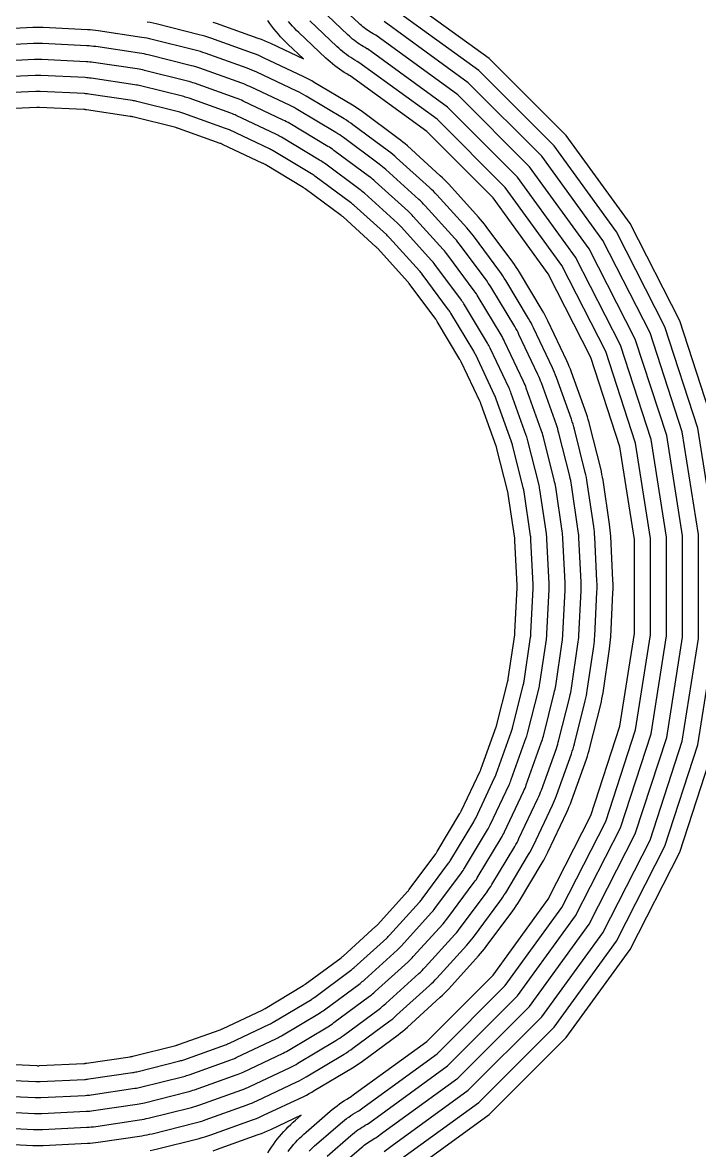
# Model space of a CAD drawing. Header units: metres. Extents: x 129.5 to 156.5, y -104.5 to -85.4.
# Drawn here: x 132.723 to 133.994, y -98.087 to -95.969 of the extents above; entities that cross this region are included whole.
import ezdxf

# ---------------------------------------------------------------- set-up
doc = ezdxf.new("R2010")
doc.units = ezdxf.units.M

msp = doc.modelspace()

# ---------------------------------------------------------------- linework, layer by layer
for points in [[(133.3143, -98.1208), (133.3594, -98.0817), (133.362, -98.0795), (133.3646, -98.0774), (133.3673, -98.0753), (133.3701, -98.0733), (133.3729, -98.0714), (133.3757, -98.0695), (133.3786, -98.0677), (133.3815, -98.066), (133.3845, -98.0644), (133.3864, -98.0634), (133.3995, -98.0538), (133.5406, -97.9513), (133.6753, -97.8166), (133.7873, -97.6624), (133.8738, -97.4927), (133.9327, -97.3115), (133.9625, -97.1233), (133.9625, -96.9327), (133.9327, -96.7445), (133.8738, -96.5633), (133.7873, -96.3936), (133.6753, -96.2394), (133.5406, -96.1047), (133.3864, -95.9927), (133.384, -95.9914), (133.3811, -95.9898), (133.3782, -95.9881), (133.3754, -95.9863), (133.3726, -95.9845), (133.3698, -95.9826), (133.3671, -95.9807), (133.3645, -95.9787), (133.3619, -95.9766), (133.3593, -95.9744), (133.3568, -95.9722), (133.3544, -95.97), (133.3036, -95.922)], [(134.0205, -96.7235), (133.9572, -96.5288), (133.8643, -96.3464), (133.744, -96.1808), (133.5992, -96.036), (133.4336, -95.9157)], [(133.2947, -98.0981), (133.3397, -98.059), (133.3429, -98.0564), (133.3461, -98.0538), (133.3494, -98.0513), (133.3527, -98.0488), (133.3561, -98.0465), (133.3596, -98.0442), (133.3631, -98.0421), (133.3666, -98.04), (133.3702, -98.038), (133.3705, -98.0378), (133.3819, -98.0296), (133.521, -97.9284), (133.6524, -97.797), (133.7616, -97.6467), (133.846, -97.4812), (133.9034, -97.3044), (133.9325, -97.1209), (133.9325, -96.9351), (133.9034, -96.7516), (133.846, -96.5748), (133.7617, -96.4093), (133.6524, -96.259), (133.521, -96.1276), (133.3705, -96.0182), (133.3697, -96.0178), (133.3662, -96.0158), (133.3627, -96.0138), (133.3593, -96.0117), (133.3559, -96.0094), (133.3526, -96.0072), (133.3493, -96.0048), (133.3461, -96.0023), (133.3429, -95.9998), (133.3398, -95.9972), (133.3368, -95.9945), (133.3338, -95.9918), (133.283, -95.9438)], [(134.0225, -96.928), (133.9912, -96.7305), (133.9294, -96.5403), (133.8386, -96.3621), (133.7211, -96.2003), (133.5797, -96.0589), (133.4179, -95.9414)], [(132.9627, -98.0872), (132.9682, -98.0861), (132.9737, -98.0848), (133.0546, -98.0645), (133.0601, -98.0631), (133.0655, -98.0615), (133.0709, -98.0598), (133.0762, -98.058), (133.1548, -98.0299), (133.1601, -98.0279), (133.1653, -98.0258), (133.1705, -98.0236), (133.1756, -98.0212), (133.251, -97.9856), (133.2561, -97.9831), (133.2611, -97.9805), (133.2661, -97.9778), (133.2709, -97.9749), (133.3425, -97.932), (133.3473, -97.9291), (133.352, -97.926), (133.3567, -97.9228), (133.3612, -97.9195), (133.4282, -97.8698), (133.4327, -97.8664), (133.4371, -97.8629), (133.4415, -97.8592), (133.4457, -97.8555), (133.5075, -97.7995), (133.5116, -97.7956), (133.5157, -97.7917), (133.5196, -97.7876), (133.5235, -97.7835), (133.5795, -97.7217), (133.5832, -97.7175), (133.5869, -97.7131), (133.5904, -97.7087), (133.5938, -97.7042), (133.6435, -97.6372), (133.6468, -97.6327), (133.65, -97.628), (133.6531, -97.6233), (133.656, -97.6185), (133.6989, -97.5469), (133.7018, -97.5421), (133.7045, -97.5371), (133.7071, -97.5321), (133.7096, -97.527), (133.7452, -97.4516), (133.7476, -97.4465), (133.7498, -97.4413), (133.7519, -97.4361), (133.7539, -97.4308), (133.782, -97.3522), (133.7838, -97.3469), (133.7855, -97.3415), (133.7871, -97.3361), (133.7885, -97.3306), (133.8088, -97.2497), (133.8101, -97.2442), (133.8112, -97.2387), (133.8123, -97.2331), (133.8132, -97.2276), (133.8254, -97.1451), (133.8262, -97.1395), (133.8268, -97.1339), (133.8273, -97.1282), (133.8276, -97.1226), (133.8317, -97.0393), (133.8319, -97.0336), (133.832, -97.028), (133.8319, -97.0224), (133.8317, -97.0167), (133.8276, -96.9334), (133.8273, -96.9278), (133.8268, -96.9221), (133.8262, -96.9165), (133.8254, -96.9109), (133.8132, -96.8284), (133.8123, -96.8229), (133.8112, -96.8173), (133.8101, -96.8118), (133.8088, -96.8063), (133.7885, -96.7254), (133.7871, -96.7199), (133.7855, -96.7145), (133.7838, -96.7091), (133.782, -96.7038), (133.7539, -96.6252), (133.7519, -96.6199), (133.7498, -96.6147), (133.7476, -96.6095), (133.7452, -96.6044), (133.7096, -96.529), (133.7071, -96.5239), (133.7045, -96.5189), (133.7018, -96.5139), (133.6989, -96.5091), (133.656, -96.4375), (133.6531, -96.4327), (133.65, -96.428), (133.6468, -96.4233), (133.6435, -96.4188), (133.5938, -96.3518), (133.5904, -96.3473), (133.5869, -96.3429), (133.5832, -96.3385), (133.5795, -96.3343), (133.5235, -96.2725), (133.5196, -96.2684), (133.5157, -96.2643), (133.5116, -96.2604), (133.5075, -96.2565), (133.4457, -96.2005), (133.4415, -96.1968), (133.4371, -96.1931), (133.4327, -96.1896), (133.4282, -96.1862), (133.3612, -96.1365), (133.3567, -96.1332), (133.352, -96.13), (133.3473, -96.1269), (133.3425, -96.124), (133.2709, -96.0811), (133.2661, -96.0782), (133.2611, -96.0755), (133.2561, -96.0729), (133.251, -96.0704), (133.1756, -96.0348), (133.1705, -96.0324), (133.1653, -96.0302), (133.1601, -96.0281), (133.1548, -96.0261), (133.0762, -95.998), (133.0709, -95.9962), (133.0655, -95.9945), (133.0601, -95.9929), (133.0546, -95.9915), (132.9737, -95.9712), (132.9682, -95.9699), (132.9627, -95.9688), (132.9571, -95.9677)], [(133.0803, -95.9677), (133.0863, -95.9698), (133.1649, -95.9979), (133.1709, -96.0001), (133.1768, -96.0025), (133.1826, -96.005), (133.1884, -96.0077), (133.2507, -96.0371), (133.2212, -96.0093), (133.2165, -96.0048), (133.212, -96.0002), (133.2076, -95.9954), (133.2033, -95.9906), (133.1991, -95.9857), (133.1951, -95.9807), (133.1912, -95.9755), (133.1874, -95.9703), (133.1837, -95.965)], [(133.2216, -98.0891), (133.225, -98.0847), (133.2284, -98.0804), (133.232, -98.0762), (133.2356, -98.072), (133.2394, -98.068), (133.2433, -98.064), (133.2472, -98.0602), (133.2512, -98.0564), (133.2554, -98.0527), (133.3004, -98.0137), (133.3047, -98.0101), (133.3091, -98.0066), (133.3135, -98.0032), (133.318, -97.9999), (133.3226, -97.9967), (133.3273, -97.9937), (133.332, -97.9907), (133.3368, -97.9879), (133.3382, -97.9871), (133.3466, -97.981), (133.4819, -97.8827), (133.6067, -97.758), (133.7103, -97.6153), (133.7904, -97.4581), (133.8449, -97.2904), (133.8725, -97.1162), (133.8725, -96.9398), (133.8449, -96.7656), (133.7904, -96.5979), (133.7103, -96.4407), (133.6067, -96.298), (133.482, -96.1733), (133.3383, -96.069), (133.3365, -96.0679), (133.3317, -96.0652), (133.3271, -96.0623), (133.3225, -96.0593), (133.318, -96.0562), (133.3136, -96.053), (133.3092, -96.0497), (133.3049, -96.0463), (133.3007, -96.0427), (133.2966, -96.0391), (133.2926, -96.0354), (133.2418, -95.9874), (133.2377, -95.9835), (133.2337, -95.9794), (133.2298, -95.9752), (133.226, -95.971), (133.2223, -95.9666)], [(133.2611, -98.0887), (133.2645, -98.0852), (133.2679, -98.0819), (133.2714, -98.0786), (133.275, -98.0754), (133.3201, -98.0364), (133.3238, -98.0332), (133.3276, -98.0302), (133.3314, -98.0272), (133.3354, -98.0244), (133.3393, -98.0216), (133.3434, -98.019), (133.3475, -98.0164), (133.3517, -98.0139), (133.3543, -98.0125), (133.3642, -98.0053), (133.5015, -97.9056), (133.6295, -97.7775), (133.736, -97.631), (133.8182, -97.4696), (133.8742, -97.2974), (133.9025, -97.1185), (133.9025, -96.9375), (133.8742, -96.7586), (133.8182, -96.5864), (133.736, -96.425), (133.6296, -96.2785), (133.5015, -96.1504), (133.3545, -96.0436), (133.3513, -96.0419), (133.3472, -96.0395), (133.3432, -96.037), (133.3392, -96.0344), (133.3353, -96.0317), (133.3314, -96.0289), (133.3276, -96.026), (133.3239, -96.023), (133.3203, -96.02), (133.3167, -96.0168), (133.3132, -96.0136), (133.2624, -95.9656)], [(133.4022, -98.089), (133.4171, -98.0781), (133.5601, -97.9742), (133.6982, -97.8361), (133.813, -97.6782), (133.9016, -97.5042), (133.962, -97.3185), (133.9925, -97.1256), (133.9925, -96.9304), (133.962, -96.7375), (133.9016, -96.5518), (133.813, -96.3778), (133.6982, -96.2199), (133.5601, -96.0818), (133.4022, -95.967)], [(132.6589, -98.0737), (132.7422, -98.0778), (132.7471, -98.0779), (132.752, -98.078), (132.7569, -98.0779), (132.7618, -98.0778), (132.8451, -98.0737), (132.85, -98.0734), (132.8549, -98.0729), (132.8598, -98.0724), (132.8647, -98.0717), (132.9472, -98.0595), (132.952, -98.0587), (132.9568, -98.0578), (132.9616, -98.0568), (132.9664, -98.0557), (133.0473, -98.0354), (133.0521, -98.0342), (133.0568, -98.0328), (133.0615, -98.0313), (133.0661, -98.0297), (133.1447, -98.0016), (133.1493, -97.9999), (133.1538, -97.9981), (133.1583, -97.9961), (133.1628, -97.9941), (133.2382, -97.9584), (133.2426, -97.9563), (133.247, -97.954), (133.2513, -97.9517), (133.2555, -97.9492), (133.3271, -97.9063), (133.3312, -97.9037), (133.3353, -97.901), (133.3394, -97.8983), (133.3434, -97.8954), (133.4104, -97.8457), (133.4143, -97.8427), (133.4181, -97.8397), (133.4219, -97.8365), (133.4255, -97.8332), (133.4874, -97.7772), (133.4909, -97.7739), (133.4945, -97.7705), (133.4979, -97.7669), (133.5012, -97.7634), (133.5572, -97.7015), (133.5605, -97.6979), (133.5637, -97.6941), (133.5667, -97.6903), (133.5697, -97.6864), (133.6194, -97.6194), (133.6223, -97.6154), (133.625, -97.6113), (133.6277, -97.6072), (133.6303, -97.6031), (133.6732, -97.5315), (133.6757, -97.5273), (133.678, -97.523), (133.6803, -97.5186), (133.6824, -97.5142), (133.7181, -97.4388), (133.7201, -97.4343), (133.7221, -97.4298), (133.7239, -97.4253), (133.7256, -97.4207), (133.7537, -97.3421), (133.7553, -97.3375), (133.7568, -97.3328), (133.7582, -97.3281), (133.7594, -97.3233), (133.7797, -97.2424), (133.7808, -97.2376), (133.7818, -97.2328), (133.7827, -97.228), (133.7835, -97.2232), (133.7957, -97.1407), (133.7964, -97.1358), (133.7969, -97.1309), (133.7974, -97.126), (133.7977, -97.1211), (133.8018, -97.0378), (133.8019, -97.0329), (133.802, -97.028), (133.8019, -97.0231), (133.8018, -97.0182), (133.7977, -96.9349), (133.7974, -96.93), (133.7969, -96.9251), (133.7964, -96.9202), (133.7957, -96.9153), (133.7835, -96.8328), (133.7827, -96.828), (133.7818, -96.8232), (133.7808, -96.8184), (133.7797, -96.8136), (133.7594, -96.7327), (133.7582, -96.7279), (133.7568, -96.7232), (133.7553, -96.7185), (133.7537, -96.7139), (133.7256, -96.6353), (133.7239, -96.6307), (133.7221, -96.6262), (133.7201, -96.6217), (133.7181, -96.6172), (133.6824, -96.5418), (133.6803, -96.5374), (133.678, -96.533), (133.6757, -96.5287), (133.6732, -96.5245), (133.6303, -96.4529), (133.6277, -96.4488), (133.625, -96.4447), (133.6223, -96.4406), (133.6194, -96.4366), (133.5697, -96.3696), (133.5667, -96.3657), (133.5637, -96.3619), (133.5605, -96.3581), (133.5572, -96.3545), (133.5012, -96.2926), (133.4979, -96.2891), (133.4945, -96.2855), (133.4909, -96.2821), (133.4874, -96.2788), (133.4255, -96.2228), (133.4219, -96.2195), (133.4181, -96.2163), (133.4143, -96.2133), (133.4104, -96.2103), (133.3434, -96.1606), (133.3394, -96.1577), (133.3353, -96.155), (133.3312, -96.1523), (133.3271, -96.1497), (133.2555, -96.1068), (133.2513, -96.1043), (133.247, -96.102), (133.2426, -96.0997), (133.2382, -96.0976), (133.1628, -96.0619), (133.1583, -96.0599), (133.1538, -96.0579), (133.1493, -96.0561), (133.1447, -96.0544), (133.0661, -96.0263), (133.0615, -96.0247), (133.0568, -96.0232), (133.0521, -96.0218), (133.0473, -96.0206), (132.9664, -96.0003), (132.9616, -95.9992), (132.9568, -95.9982), (132.952, -95.9973), (132.9472, -95.9965), (132.8647, -95.9843), (132.8598, -95.9836), (132.8549, -95.9831), (132.85, -95.9826), (132.8451, -95.9823), (132.7618, -95.9782), (132.7569, -95.9781), (132.752, -95.978), (132.7471, -95.9781), (132.7422, -95.9782), (132.6589, -95.9823)], [(132.6603, -98.0437), (132.7437, -98.0478), (132.7478, -98.0479), (132.752, -98.048), (132.7562, -98.0479), (132.7603, -98.0478), (132.8437, -98.0437), (132.8478, -98.0434), (132.852, -98.0431), (132.8561, -98.0426), (132.8603, -98.0421), (132.9428, -98.0298), (132.9469, -98.0292), (132.951, -98.0284), (132.9551, -98.0275), (132.9591, -98.0266), (133.04, -98.0063), (133.0441, -98.0052), (133.0481, -98.0041), (133.0521, -98.0028), (133.056, -98.0015), (133.1346, -97.9734), (133.1385, -97.9719), (133.1423, -97.9704), (133.1462, -97.9687), (133.15, -97.967), (133.2254, -97.9313), (133.2291, -97.9295), (133.2328, -97.9276), (133.2365, -97.9255), (133.2401, -97.9234), (133.3116, -97.8806), (133.3152, -97.8784), (133.3187, -97.8761), (133.3221, -97.8737), (133.3255, -97.8713), (133.3925, -97.8216), (133.3958, -97.8191), (133.3991, -97.8165), (133.4023, -97.8138), (133.4054, -97.811), (133.4672, -97.755), (133.4703, -97.7522), (133.4732, -97.7492), (133.4762, -97.7463), (133.479, -97.7432), (133.535, -97.6814), (133.5378, -97.6783), (133.5405, -97.6751), (133.5431, -97.6718), (133.5456, -97.6685), (133.5953, -97.6015), (133.5977, -97.5981), (133.6001, -97.5947), (133.6024, -97.5912), (133.6046, -97.5876), (133.6474, -97.5161), (133.6495, -97.5125), (133.6516, -97.5088), (133.6535, -97.5051), (133.6553, -97.5014), (133.691, -97.426), (133.6927, -97.4222), (133.6944, -97.4183), (133.6959, -97.4145), (133.6974, -97.4106), (133.7255, -97.332), (133.7268, -97.3281), (133.7281, -97.3241), (133.7292, -97.3201), (133.7303, -97.316), (133.7506, -97.2351), (133.7515, -97.2311), (133.7524, -97.227), (133.7532, -97.2229), (133.7538, -97.2188), (133.7661, -97.1363), (133.7666, -97.1321), (133.7671, -97.128), (133.7674, -97.1238), (133.7677, -97.1197), (133.7718, -97.0363), (133.7719, -97.0322), (133.772, -97.028), (133.7719, -97.0238), (133.7718, -97.0197), (133.7677, -96.9363), (133.7674, -96.9322), (133.7671, -96.928), (133.7666, -96.9239), (133.7661, -96.9197), (133.7538, -96.8372), (133.7532, -96.8331), (133.7524, -96.829), (133.7515, -96.8249), (133.7506, -96.8209), (133.7303, -96.74), (133.7292, -96.7359), (133.7281, -96.7319), (133.7268, -96.7279), (133.7255, -96.724), (133.6974, -96.6454), (133.6959, -96.6415), (133.6944, -96.6377), (133.6927, -96.6338), (133.691, -96.63), (133.6553, -96.5546), (133.6535, -96.5509), (133.6516, -96.5472), (133.6495, -96.5435), (133.6474, -96.5399), (133.6046, -96.4684), (133.6024, -96.4648), (133.6001, -96.4613), (133.5977, -96.4579), (133.5953, -96.4545), (133.5456, -96.3875), (133.5431, -96.3842), (133.5405, -96.3809), (133.5378, -96.3777), (133.535, -96.3746), (133.479, -96.3128), (133.4762, -96.3097), (133.4732, -96.3068), (133.4703, -96.3038), (133.4672, -96.301), (133.4054, -96.245), (133.4023, -96.2422), (133.3991, -96.2395), (133.3958, -96.2369), (133.3925, -96.2344), (133.3255, -96.1847), (133.3221, -96.1823), (133.3187, -96.1799), (133.3152, -96.1776), (133.3116, -96.1754), (133.2401, -96.1326), (133.2365, -96.1305), (133.2328, -96.1284), (133.2291, -96.1265), (133.2254, -96.1247), (133.15, -96.089), (133.1462, -96.0873), (133.1423, -96.0856), (133.1385, -96.0841), (133.1346, -96.0826), (133.056, -96.0545), (133.0521, -96.0532), (133.0481, -96.0519), (133.0441, -96.0508), (133.04, -96.0497), (132.9591, -96.0294), (132.9551, -96.0285), (132.951, -96.0276), (132.9469, -96.0268), (132.9428, -96.0262), (132.8603, -96.0139), (132.8561, -96.0134), (132.852, -96.0129), (132.8478, -96.0126), (132.8437, -96.0123), (132.7603, -96.0082), (132.7562, -96.0081), (132.752, -96.008), (132.7478, -96.0081), (132.7437, -96.0082), (132.6603, -96.0123)], [(132.6618, -98.0137), (132.7451, -98.0178), (132.7486, -98.018), (132.752, -98.018), (132.7554, -98.018), (132.7589, -98.0178), (132.8422, -98.0137), (132.8456, -98.0135), (132.849, -98.0132), (132.8525, -98.0129), (132.8559, -98.0124), (132.9384, -98.0002), (132.9418, -97.9996), (132.9451, -97.999), (132.9485, -97.9983), (132.9518, -97.9975), (133.0328, -97.9772), (133.0361, -97.9763), (133.0394, -97.9754), (133.0427, -97.9743), (133.0459, -97.9732), (133.1244, -97.9451), (133.1277, -97.9439), (133.1309, -97.9426), (133.134, -97.9413), (133.1371, -97.9399), (133.2125, -97.9042), (133.2156, -97.9027), (133.2187, -97.9011), (133.2217, -97.8994), (133.2247, -97.8977), (133.2962, -97.8548), (133.2991, -97.853), (133.302, -97.8512), (133.3048, -97.8492), (133.3076, -97.8472), (133.3746, -97.7975), (133.3774, -97.7954), (133.38, -97.7933), (133.3827, -97.7911), (133.3853, -97.7888), (133.4471, -97.7328), (133.4496, -97.7304), (133.452, -97.728), (133.4544, -97.7256), (133.4568, -97.7231), (133.5128, -97.6613), (133.5151, -97.6587), (133.5173, -97.656), (133.5194, -97.6534), (133.5215, -97.6506), (133.5712, -97.5836), (133.5732, -97.5808), (133.5752, -97.578), (133.577, -97.5751), (133.5788, -97.5722), (133.6217, -97.5007), (133.6234, -97.4977), (133.6251, -97.4947), (133.6267, -97.4916), (133.6282, -97.4885), (133.6639, -97.4131), (133.6653, -97.41), (133.6666, -97.4069), (133.6679, -97.4037), (133.6691, -97.4004), (133.6972, -97.3219), (133.6983, -97.3187), (133.6994, -97.3154), (133.7003, -97.3121), (133.7012, -97.3088), (133.7215, -97.2278), (133.7223, -97.2245), (133.723, -97.2211), (133.7236, -97.2178), (133.7242, -97.2144), (133.7364, -97.1319), (133.7369, -97.1285), (133.7372, -97.125), (133.7375, -97.1216), (133.7377, -97.1182), (133.7418, -97.0349), (133.742, -97.0314), (133.742, -97.028), (133.742, -97.0246), (133.7418, -97.0211), (133.7377, -96.9378), (133.7375, -96.9344), (133.7372, -96.931), (133.7369, -96.9275), (133.7364, -96.9241), (133.7242, -96.8416), (133.7236, -96.8382), (133.723, -96.8349), (133.7223, -96.8315), (133.7215, -96.8282), (133.7012, -96.7472), (133.7003, -96.7439), (133.6994, -96.7406), (133.6983, -96.7373), (133.6972, -96.7341), (133.6691, -96.6556), (133.6679, -96.6523), (133.6666, -96.6491), (133.6653, -96.646), (133.6639, -96.6429), (133.6282, -96.5675), (133.6267, -96.5644), (133.6251, -96.5613), (133.6234, -96.5583), (133.6217, -96.5553), (133.5788, -96.4838), (133.577, -96.4809), (133.5752, -96.478), (133.5732, -96.4752), (133.5712, -96.4724), (133.5215, -96.4054), (133.5194, -96.4026), (133.5173, -96.4), (133.5151, -96.3973), (133.5128, -96.3947), (133.4568, -96.3329), (133.4544, -96.3304), (133.452, -96.328), (133.4496, -96.3256), (133.4471, -96.3232), (133.3853, -96.2672), (133.3827, -96.2649), (133.38, -96.2627), (133.3774, -96.2606), (133.3746, -96.2585), (133.3076, -96.2088), (133.3048, -96.2068), (133.302, -96.2048), (133.2991, -96.203), (133.2962, -96.2012), (133.2247, -96.1583), (133.2217, -96.1566), (133.2187, -96.1549), (133.2156, -96.1533), (133.2125, -96.1518), (133.1371, -96.1161), (133.134, -96.1147), (133.1309, -96.1134), (133.1277, -96.1121), (133.1244, -96.1109), (133.0459, -96.0828), (133.0427, -96.0817), (133.0394, -96.0806), (133.0361, -96.0797), (133.0328, -96.0788), (132.9518, -96.0585), (132.9485, -96.0577), (132.9451, -96.057), (132.9418, -96.0564), (132.9384, -96.0558), (132.8559, -96.0436), (132.8525, -96.0431), (132.849, -96.0428), (132.8456, -96.0425), (132.8422, -96.0423), (132.7589, -96.0382), (132.7554, -96.038), (132.752, -96.038), (132.7486, -96.038), (132.7451, -96.0382), (132.6618, -96.0423)], [(132.6633, -97.9838), (132.7466, -97.9879), (132.7493, -97.988), (132.752, -97.988), (132.7547, -97.988), (132.7574, -97.9879), (132.8407, -97.9838), (132.8434, -97.9836), (132.8461, -97.9834), (132.8488, -97.9831), (132.8515, -97.9827), (132.934, -97.9705), (132.9366, -97.97), (132.9393, -97.9696), (132.9419, -97.969), (132.9446, -97.9684), (133.0255, -97.9481), (133.0281, -97.9474), (133.0307, -97.9467), (133.0332, -97.9458), (133.0358, -97.945), (133.1143, -97.9169), (133.1169, -97.9159), (133.1194, -97.9149), (133.1219, -97.9139), (133.1243, -97.9127), (133.1997, -97.8771), (133.2021, -97.8759), (133.2045, -97.8746), (133.2069, -97.8733), (133.2092, -97.872), (133.2808, -97.8291), (133.2831, -97.8277), (133.2853, -97.8262), (133.2876, -97.8247), (133.2898, -97.8231), (133.3568, -97.7734), (133.3589, -97.7718), (133.361, -97.7701), (133.3631, -97.7684), (133.3651, -97.7666), (133.4269, -97.7105), (133.4289, -97.7087), (133.4308, -97.7068), (133.4327, -97.7049), (133.4345, -97.7029), (133.4906, -97.6411), (133.4924, -97.6391), (133.4941, -97.637), (133.4958, -97.6349), (133.4974, -97.6328), (133.5471, -97.5658), (133.5487, -97.5636), (133.5502, -97.5613), (133.5517, -97.5591), (133.5531, -97.5568), (133.596, -97.4852), (133.5973, -97.4829), (133.5986, -97.4805), (133.5999, -97.4781), (133.6011, -97.4757), (133.6367, -97.4003), (133.6379, -97.3979), (133.6389, -97.3954), (133.6399, -97.3929), (133.6409, -97.3903), (133.669, -97.3118), (133.6698, -97.3092), (133.6707, -97.3067), (133.6714, -97.3041), (133.6721, -97.3015), (133.6924, -97.2206), (133.693, -97.2179), (133.6936, -97.2153), (133.694, -97.2126), (133.6945, -97.21), (133.7067, -97.1275), (133.7071, -97.1248), (133.7074, -97.1221), (133.7076, -97.1194), (133.7078, -97.1167), (133.7119, -97.0334), (133.712, -97.0307), (133.712, -97.028), (133.712, -97.0253), (133.7119, -97.0226), (133.7078, -96.9393), (133.7076, -96.9366), (133.7074, -96.9339), (133.7071, -96.9312), (133.7067, -96.9285), (133.6945, -96.846), (133.694, -96.8434), (133.6936, -96.8407), (133.693, -96.8381), (133.6924, -96.8354), (133.6721, -96.7545), (133.6714, -96.7519), (133.6707, -96.7493), (133.6698, -96.7468), (133.669, -96.7442), (133.6409, -96.6657), (133.6399, -96.6631), (133.6389, -96.6606), (133.6379, -96.6581), (133.6367, -96.6557), (133.6011, -96.5803), (133.5999, -96.5779), (133.5986, -96.5755), (133.5973, -96.5731), (133.596, -96.5708), (133.5531, -96.4992), (133.5517, -96.4969), (133.5502, -96.4947), (133.5487, -96.4924), (133.5471, -96.4902), (133.4974, -96.4232), (133.4958, -96.4211), (133.4941, -96.419), (133.4924, -96.4169), (133.4906, -96.4149), (133.4345, -96.3531), (133.4327, -96.3511), (133.4308, -96.3492), (133.4289, -96.3473), (133.4269, -96.3455), (133.3651, -96.2894), (133.3631, -96.2876), (133.361, -96.2859), (133.3589, -96.2842), (133.3568, -96.2826), (133.2898, -96.2329), (133.2876, -96.2313), (133.2853, -96.2298), (133.2831, -96.2283), (133.2808, -96.2269), (133.2092, -96.184), (133.2069, -96.1827), (133.2045, -96.1814), (133.2021, -96.1801), (133.1997, -96.1789), (133.1243, -96.1433), (133.1219, -96.1421), (133.1194, -96.1411), (133.1169, -96.1401), (133.1143, -96.1391), (133.0358, -96.111), (133.0332, -96.1102), (133.0307, -96.1093), (133.0281, -96.1086), (133.0255, -96.1079), (132.9446, -96.0876), (132.9419, -96.087), (132.9393, -96.0864), (132.9366, -96.086), (132.934, -96.0855), (132.8515, -96.0733), (132.8488, -96.0729), (132.8461, -96.0726), (132.8434, -96.0724), (132.8407, -96.0722), (132.7574, -96.0681), (132.7547, -96.068), (132.752, -96.068), (132.7493, -96.068), (132.7466, -96.0681), (132.6633, -96.0722)], [(132.6648, -97.9538), (132.7481, -97.9579), (132.75, -97.958), (132.752, -97.958), (132.754, -97.958), (132.7559, -97.9579), (132.8392, -97.9538), (132.8412, -97.9537), (132.8432, -97.9535), (132.8451, -97.9533), (132.8471, -97.953), (132.9296, -97.9408), (132.9315, -97.9405), (132.9334, -97.9401), (132.9354, -97.9397), (132.9373, -97.9393), (133.0182, -97.919), (133.0201, -97.9185), (133.022, -97.918), (133.0238, -97.9174), (133.0257, -97.9167), (133.1042, -97.8886), (133.1061, -97.8879), (133.1079, -97.8872), (133.1097, -97.8864), (133.1115, -97.8856), (133.1869, -97.85), (133.1887, -97.8491), (133.1904, -97.8482), (133.1921, -97.8472), (133.1938, -97.8463), (133.2654, -97.8034), (133.267, -97.8023), (133.2687, -97.8013), (133.2703, -97.8002), (133.2719, -97.799), (133.3389, -97.7493), (133.3405, -97.7481), (133.342, -97.7469), (133.3435, -97.7456), (133.345, -97.7443), (133.4068, -97.6883), (133.4082, -97.687), (133.4096, -97.6856), (133.411, -97.6842), (133.4123, -97.6828), (133.4683, -97.621), (133.4696, -97.6195), (133.4709, -97.618), (133.4721, -97.6165), (133.4733, -97.6149), (133.523, -97.5479), (133.5242, -97.5463), (133.5253, -97.5447), (133.5263, -97.543), (133.5274, -97.5414), (133.5703, -97.4698), (133.5712, -97.4681), (133.5722, -97.4664), (133.5731, -97.4647), (133.574, -97.4629), (133.6096, -97.3875), (133.6104, -97.3857), (133.6112, -97.3839), (133.6119, -97.3821), (133.6126, -97.3802), (133.6407, -97.3017), (133.6414, -97.2998), (133.642, -97.298), (133.6425, -97.2961), (133.643, -97.2942), (133.6633, -97.2133), (133.6637, -97.2114), (133.6641, -97.2094), (133.6645, -97.2075), (133.6648, -97.2056), (133.677, -97.1231), (133.6773, -97.1211), (133.6775, -97.1192), (133.6777, -97.1172), (133.6778, -97.1152), (133.6819, -97.0319), (133.682, -97.03), (133.682, -97.028), (133.682, -97.026), (133.6819, -97.0241), (133.6778, -96.9408), (133.6777, -96.9388), (133.6775, -96.9368), (133.6773, -96.9349), (133.677, -96.9329), (133.6648, -96.8504), (133.6645, -96.8485), (133.6641, -96.8466), (133.6637, -96.8446), (133.6633, -96.8427), (133.643, -96.7618), (133.6425, -96.7599), (133.642, -96.758), (133.6414, -96.7562), (133.6407, -96.7543), (133.6126, -96.6758), (133.6119, -96.6739), (133.6112, -96.6721), (133.6104, -96.6703), (133.6096, -96.6685), (133.574, -96.5931), (133.5731, -96.5913), (133.5722, -96.5896), (133.5712, -96.5879), (133.5703, -96.5862), (133.5274, -96.5146), (133.5263, -96.513), (133.5253, -96.5113), (133.5242, -96.5097), (133.523, -96.5081), (133.4733, -96.4411), (133.4721, -96.4395), (133.4709, -96.438), (133.4696, -96.4365), (133.4683, -96.435), (133.4123, -96.3732), (133.411, -96.3718), (133.4096, -96.3704), (133.4082, -96.369), (133.4068, -96.3677), (133.345, -96.3117), (133.3435, -96.3104), (133.342, -96.3091), (133.3405, -96.3079), (133.3389, -96.3067), (133.2719, -96.257), (133.2703, -96.2558), (133.2687, -96.2547), (133.267, -96.2537), (133.2654, -96.2526), (133.1938, -96.2097), (133.1921, -96.2088), (133.1904, -96.2078), (133.1887, -96.2069), (133.1869, -96.206), (133.1115, -96.1704), (133.1097, -96.1696), (133.1079, -96.1688), (133.1061, -96.1681), (133.1042, -96.1674), (133.0257, -96.1393), (133.0238, -96.1386), (133.022, -96.138), (133.0201, -96.1375), (133.0182, -96.137), (132.9373, -96.1167), (132.9354, -96.1163), (132.9334, -96.1159), (132.9315, -96.1155), (132.9296, -96.1152), (132.8471, -96.103), (132.8451, -96.1027), (132.8432, -96.1025), (132.8412, -96.1023), (132.8392, -96.1022), (132.7559, -96.0981), (132.754, -96.098), (132.752, -96.098), (132.75, -96.098), (132.7481, -96.0981), (132.6648, -96.1022)], [(132.6662, -97.9238), (132.7495, -97.9279), (132.7508, -97.928), (132.752, -97.928), (132.7532, -97.928), (132.7545, -97.9279), (132.8378, -97.9238), (132.839, -97.9238), (132.8402, -97.9237), (132.8414, -97.9235), (132.8427, -97.9234), (132.9252, -97.9111), (132.9264, -97.9109), (132.9276, -97.9107), (132.9288, -97.9105), (132.93, -97.9102), (133.0109, -97.8899), (133.0121, -97.8896), (133.0133, -97.8892), (133.0144, -97.8889), (133.0156, -97.8885), (133.0941, -97.8604), (133.0953, -97.8599), (133.0964, -97.8595), (133.0975, -97.859), (133.0987, -97.8585), (133.1741, -97.8228), (133.1752, -97.8223), (133.1763, -97.8217), (133.1773, -97.8211), (133.1784, -97.8205), (133.2499, -97.7776), (133.251, -97.777), (133.252, -97.7763), (133.253, -97.7756), (133.254, -97.7749), (133.321, -97.7252), (133.322, -97.7245), (133.323, -97.7237), (133.3239, -97.7229), (133.3248, -97.7221), (133.3866, -97.6661), (133.3875, -97.6653), (133.3884, -97.6644), (133.3893, -97.6635), (133.3901, -97.6626), (133.4461, -97.6008), (133.4469, -97.5999), (133.4477, -97.599), (133.4485, -97.598), (133.4492, -97.597), (133.4989, -97.53), (133.4996, -97.529), (133.5003, -97.528), (133.501, -97.527), (133.5016, -97.5259), (133.5445, -97.4544), (133.5451, -97.4533), (133.5457, -97.4523), (133.5463, -97.4512), (133.5468, -97.4501), (133.5825, -97.3747), (133.583, -97.3735), (133.5835, -97.3724), (133.5839, -97.3713), (133.5844, -97.3701), (133.6125, -97.2916), (133.6129, -97.2904), (133.6132, -97.2893), (133.6136, -97.2881), (133.6139, -97.2869), (133.6342, -97.206), (133.6345, -97.2048), (133.6347, -97.2036), (133.6349, -97.2024), (133.6351, -97.2012), (133.6474, -97.1187), (133.6475, -97.1174), (133.6477, -97.1162), (133.6478, -97.115), (133.6478, -97.1138), (133.6519, -97.0305), (133.652, -97.0292), (133.652, -97.028), (133.652, -97.0268), (133.6519, -97.0255), (133.6478, -96.9422), (133.6478, -96.941), (133.6477, -96.9398), (133.6475, -96.9386), (133.6474, -96.9373), (133.6351, -96.8548), (133.6349, -96.8536), (133.6347, -96.8524), (133.6345, -96.8512), (133.6342, -96.85), (133.6139, -96.7691), (133.6136, -96.7679), (133.6132, -96.7667), (133.6129, -96.7656), (133.6125, -96.7644), (133.5844, -96.6859), (133.5839, -96.6847), (133.5835, -96.6836), (133.583, -96.6825), (133.5825, -96.6813), (133.5468, -96.6059), (133.5463, -96.6048), (133.5457, -96.6037), (133.5451, -96.6027), (133.5445, -96.6016), (133.5016, -96.5301), (133.501, -96.529), (133.5003, -96.528), (133.4996, -96.527), (133.4989, -96.526), (133.4492, -96.459), (133.4485, -96.458), (133.4477, -96.457), (133.4469, -96.4561), (133.4461, -96.4552), (133.3901, -96.3934), (133.3893, -96.3925), (133.3884, -96.3916), (133.3875, -96.3907), (133.3866, -96.3899), (133.3248, -96.3339), (133.3239, -96.3331), (133.323, -96.3323), (133.322, -96.3315), (133.321, -96.3308), (133.254, -96.2811), (133.253, -96.2804), (133.252, -96.2797), (133.251, -96.279), (133.2499, -96.2784), (133.1784, -96.2355), (133.1773, -96.2349), (133.1763, -96.2343), (133.1752, -96.2337), (133.1741, -96.2332), (133.0987, -96.1975), (133.0975, -96.197), (133.0964, -96.1965), (133.0953, -96.1961), (133.0941, -96.1956), (133.0156, -96.1675), (133.0144, -96.1671), (133.0133, -96.1668), (133.0121, -96.1664), (133.0109, -96.1661), (132.93, -96.1458), (132.9288, -96.1455), (132.9276, -96.1453), (132.9264, -96.1451), (132.9252, -96.1449), (132.8427, -96.1326), (132.8414, -96.1325), (132.8402, -96.1323), (132.839, -96.1322), (132.8378, -96.1322), (132.7545, -96.1281), (132.7532, -96.128), (132.752, -96.128), (132.7508, -96.128), (132.7495, -96.1281), (132.6662, -96.1322)], [(133.4348, -98.1024), (133.5797, -97.9971), (133.7211, -97.8557), (133.8386, -97.6939), (133.9294, -97.5157), (133.9912, -97.3255), (134.0225, -97.128)], [(133.4524, -98.1266), (133.5992, -98.02), (133.744, -97.8752), (133.8643, -97.7096), (133.9572, -97.5272), (134.0205, -97.3325)], [(133.1836, -98.0919), (133.1869, -98.0866), (133.1903, -98.0813), (133.1939, -98.0762), (133.1976, -98.0712), (133.2013, -98.0662), (133.2053, -98.0613), (133.2093, -98.0566), (133.2134, -98.0519), (133.2177, -98.0473), (133.222, -98.0428), (133.2265, -98.0385), (133.2311, -98.0342), (133.2357, -98.0301), (133.2461, -98.021), (133.1884, -98.0483), (133.1826, -98.051), (133.1768, -98.0535), (133.1709, -98.0559), (133.1649, -98.0581), (133.0863, -98.0862), (133.0803, -98.0883)]]:
    msp.add_lwpolyline(points)

doc.saveas('drawing.dxf')
